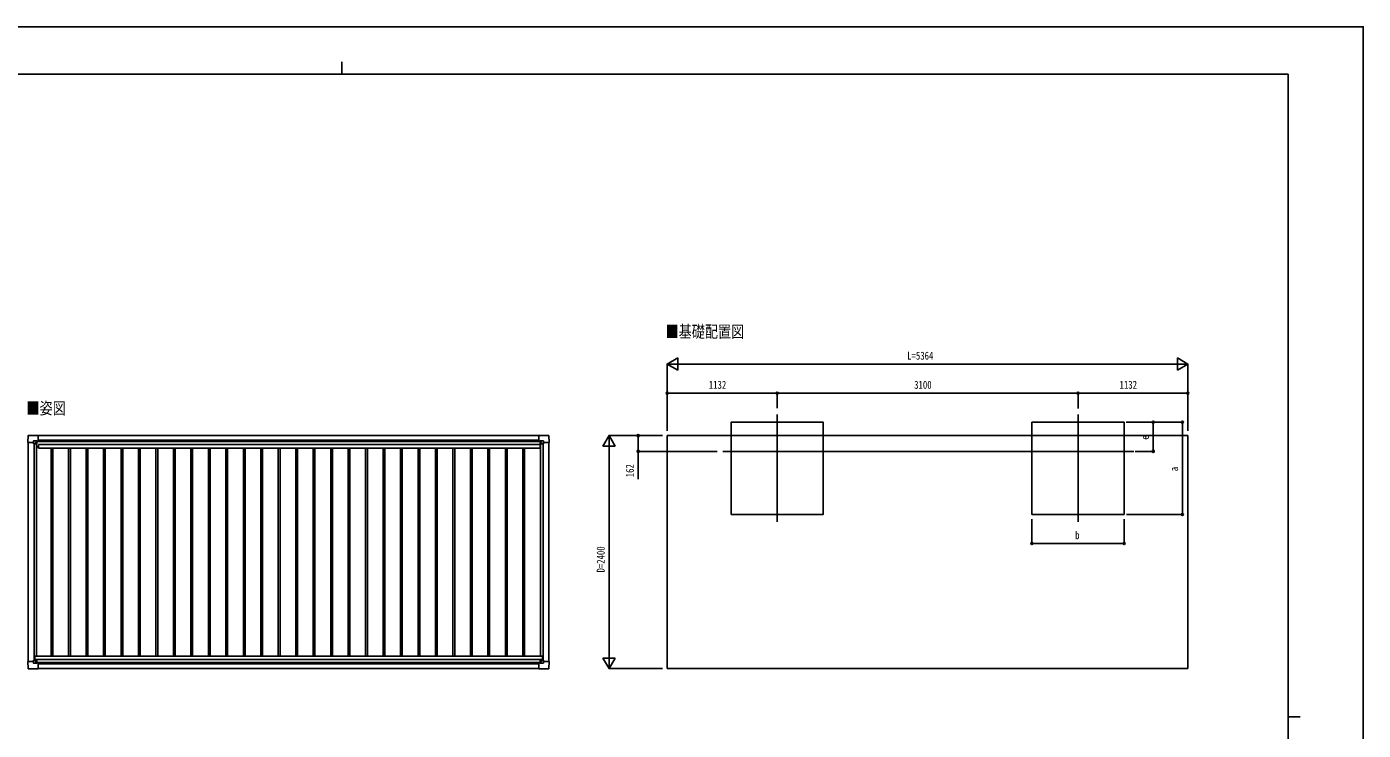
# Model space of a CAD drawing. Units: millimetres, scale not verified. Extents: x -10512 to 10512, y -7425 to 7425.
# Drawn here: x -3258 to 10512, y 176 to 7425 of the extents above; entities that cross this region are included whole.
import ezdxf
from ezdxf.enums import TextEntityAlignment as Align

# ---------------------------------------------------------------- set-up
doc = ezdxf.new("R2010")
doc.units = ezdxf.units.MM
doc.header["$LTSCALE"] = 40
for name, color, linetype in [('0-2_USER1', 3, 'Continuous'), ('0-3_YKK_12', 2, 'Continuous'), ('0-4_YKK_13', 4, 'Continuous'), ('0-5_YKK_A1', 4, 'Continuous'), ('0-6_YKK_D', 6, 'Continuous'), ('0-7_YKK_ZWAK', 7, 'Continuous')]:
    doc.layers.add(name, color=color, linetype=linetype)
doc.styles.add('ＭＳ ゴシック', font='')
doc.styles.get('ＭＳ ゴシック').set_extended_font_data('MS Gothic')

msp = doc.modelspace()

# ---------------------------------------------------------------- linework, layer by layer
at = {"layer": '0-3_YKK_12'}
for p, q in [((4473.76, 3430.87), (4473.76, 2324.22)), ((7573.76, 3430.87), (7573.76, 2324.22)), ((3915.09, 3049.61), (8148.01, 3049.61))]:
    msp.add_line(p, q, dxfattribs=at)
at = {"layer": '0-4_YKK_13'}
for p, q in [((-3139.3, 3214.41), (-3138.45, 3213.55)), ((-3138.45, 3213.55), (-3138.45, 3155.95)), ((2018.6, 3214.41), (2017.75, 3213.55)), ((2017.75, 3213.55), (2017.75, 3155.95)), ((-3245.45, 3141.05), (-3246.27, 3141.88)), ((-3187.07, 3141.05), (-3245.45, 3141.05)), ((-3187.07, 3141.05), (-3187.07, 3157.49)), ((-3187.07, 3141.05), (-3187.07, 3128.05)), ((-3186.07, 3158.49), (-3156.16, 3158.49)), ((-3161.47, 3135.51), (-3161.47, 3134.55)), ((-3155.45, 3158.2), (-3154.45, 3157.19)), ((-3154.45, 3157.19), (-3154.45, 3127.55)), ((-3154.45, 3155.4), (-3139.66, 3155.4)), ((-3139.63, 3155.4), (-3138.91, 3155.44)), ((-3138.45, 3155.95), (-3138.45, 3155.93)), ((2017.75, 3155.95), (2017.75, 3155.93)), ((2018.93, 3155.4), (2018.21, 3155.44)), ((2033.75, 3155.4), (2018.96, 3155.4)), ((2034.75, 3158.2), (2033.75, 3157.19)), ((2033.75, 3157.19), (2033.75, 3127.55)), ((2065.37, 3158.49), (2035.46, 3158.49)), ((2040.77, 3135.51), (2040.77, 3134.55)), ((2066.37, 3141.05), (2066.37, 3157.49)), ((2066.37, 3141.05), (2066.37, 3128.05)), ((2066.37, 3141.05), (2124.75, 3141.05)), ((2124.75, 3141.05), (2125.57, 3141.88)), ((-3245.45, 883.66), (-3246.27, 882.84)), ((-3187.07, 883.66), (-3245.45, 883.66)), ((-3187.07, 883.66), (-3187.07, 896.66)), ((-3187.07, 883.66), (-3187.07, 867.22)), ((-3186.07, 866.22), (-3156.16, 866.22)), ((-3161.47, 889.2), (-3161.47, 890.16)), ((-3155.45, 866.52), (-3154.45, 867.52)), ((-3154.45, 867.52), (-3154.45, 897.16)), ((-3154.45, 869.32), (-3139.66, 869.32)), ((-3139.63, 869.32), (-3138.91, 869.27)), ((-3138.45, 868.76), (-3138.45, 868.79)), ((-3138.45, 811.16), (-3138.45, 868.76)), ((2017.77, 868.65), (2017.77, 868.68)), ((2017.77, 811.05), (2017.77, 868.65)), ((2018.94, 869.2), (2018.22, 869.16)), ((2033.77, 869.21), (2018.97, 869.21)), ((2033.77, 867.41), (2033.77, 897.05)), ((2034.77, 866.41), (2033.77, 867.41)), ((2065.39, 866.11), (2035.47, 866.11)), ((2040.79, 889.09), (2040.79, 890.05)), ((2066.39, 883.55), (2066.39, 896.55)), ((2066.39, 883.55), (2124.76, 883.55)), ((2066.39, 883.55), (2066.39, 867.11)), ((2124.76, 883.55), (2125.59, 882.72)), ((-3139.3, 810.31), (-3138.45, 811.16)), ((2018.62, 810.2), (2017.77, 811.05))]:
    msp.add_line(p, q, dxfattribs=at)
for points in [[(-3246.27, 3141.88), (-3246.39, 3141.99), (-3241.98, 3214.08)], [(-3241.48, 3214.55), (-3139.45, 3214.55), (-3139.3, 3214.41)], [(2120.78, 3214.55), (2018.75, 3214.55), (2018.6, 3214.41)], [(2125.57, 3141.88), (2125.69, 3141.99), (2121.28, 3214.08)], [(-3154.95, 3127.05), (-3184.51, 3127.05), (-3186.07, 3127.05), (-3187.07, 3128.05)], [(-3163.39, 3136.47), (-3164.35, 3136.47), (-3164.35, 3137.43), (-3163.39, 3137.43)], [(-3162.43, 3138.39), (-3162.43, 3139.35), (-3161.47, 3139.35), (-3161.47, 3138.39)], [(-3161.47, 3134.55), (-3162.43, 3134.55), (-3162.43, 3135.51)], [(-3160.51, 3137.43), (-3159.55, 3137.43), (-3159.55, 3136.47), (-3160.51, 3136.47)], [(2034.25, 3127.05), (2063.81, 3127.05), (2065.37, 3127.05), (2066.37, 3128.05)], [(2039.81, 3137.43), (2038.85, 3137.43), (2038.85, 3136.47), (2039.81, 3136.47)], [(2041.73, 3138.39), (2041.73, 3139.35), (2040.77, 3139.35), (2040.77, 3138.39)], [(2040.77, 3134.55), (2041.73, 3134.55), (2041.73, 3135.51)], [(2042.69, 3136.47), (2043.65, 3136.47), (2043.65, 3137.43), (2042.69, 3137.43)], [(-3246.27, 882.84), (-3246.39, 882.72), (-3241.98, 810.63)], [(-3154.95, 897.66), (-3184.51, 897.66), (-3186.07, 897.66), (-3187.07, 896.66)], [(-3163.39, 888.24), (-3164.35, 888.24), (-3164.35, 887.28), (-3163.39, 887.28)], [(-3161.47, 890.16), (-3162.43, 890.16), (-3162.43, 889.2)], [(-3162.43, 886.32), (-3162.43, 885.36), (-3161.47, 885.36), (-3161.47, 886.32)], [(-3160.51, 887.28), (-3159.55, 887.28), (-3159.55, 888.24), (-3160.51, 888.24)], [(2034.27, 897.55), (2063.82, 897.55), (2065.38, 897.55), (2066.39, 896.55)], [(2039.83, 887.17), (2038.87, 887.17), (2038.87, 888.13), (2039.83, 888.13)], [(2040.79, 890.05), (2041.75, 890.05), (2041.75, 889.09)], [(2041.75, 886.21), (2041.75, 885.25), (2040.79, 885.25), (2040.79, 886.21)], [(2042.71, 888.13), (2043.67, 888.13), (2043.67, 887.17), (2042.71, 887.17)], [(2125.59, 882.72), (2125.7, 882.61), (2121.29, 810.52)], [(-3241.48, 810.16), (-3139.45, 810.16), (-3139.3, 810.31)], [(2120.79, 810.05), (2018.77, 810.05), (2018.62, 810.2)]]:
    msp.add_lwpolyline(points, dxfattribs=at)
for centre in [(-3161.95, 3136.95), (2041.25, 3136.95), (-3161.95, 887.76), (2041.27, 887.65)]:
    msp.add_circle(centre, 5.3, dxfattribs=at)
for centre, radius, start, end in [((-3241.48, 3214.05), 0.5, 90, 176.5), ((2120.78, 3214.05), 0.5, 3.5, 90), ((-3163.39, 3138.39), 0.96, 270, 0), ((-3163.39, 3135.51), 0.96, 0, 90), ((-3160.51, 3138.39), 0.96, 180, 270), ((-3160.51, 3135.51), 0.96, 90, 180), ((-3154.95, 3127.55), 0.5, 270, 315), ((-3154.95, 3127.55), 0.5, 315, 0), ((-3139.66, 3155.9), 0.5, 270, 273.5), ((2018.96, 3155.9), 0.5, 266.5, 270), ((2034.25, 3127.55), 0.5, 180, 225), ((2034.25, 3127.55), 0.5, 225, 270), ((2039.81, 3138.39), 0.96, 270, 0), ((2039.81, 3135.51), 0.96, 0, 90), ((2042.69, 3138.39), 0.96, 180, 270), ((2042.69, 3135.51), 0.96, 90, 180), ((-3163.39, 889.2), 0.96, 270, 0), ((-3163.39, 886.32), 0.96, 0, 90), ((-3160.51, 889.2), 0.96, 180, 270), ((-3160.51, 886.32), 0.96, 90, 180), ((-3154.95, 897.16), 0.5, 45, 90), ((-3154.95, 897.16), 0.5, 0, 45), ((-3139.66, 868.82), 0.5, 86.5, 90), ((2018.97, 868.71), 0.5, 90, 93.5), ((2034.27, 897.05), 0.5, 135, 180), ((2034.27, 897.05), 0.5, 90, 135), ((2039.83, 889.09), 0.96, 270, 0), ((2039.83, 886.21), 0.96, 0, 90), ((2042.71, 889.09), 0.96, 180, 270), ((2042.71, 886.21), 0.96, 90, 180), ((-3241.48, 810.66), 0.5, 183.5, 270), ((2120.79, 810.55), 0.5, 270, 356.5)]:
    msp.add_arc(centre, radius, start, end, dxfattribs=at)
for centre, major_axis, ratio, start_param, end_param in [((-3186.07, 3157.49), (-0.71, 0.71), 0.99628, 5.49965061, 7.06672), ((-3156.16, 3157.49), (0, 1), 0.998135, 5.49778714, 6.28318531), ((-3138.95, 3155.94), (0.368, -0.347), 0.974973, 5.45460589, 7.02540222), ((2018.25, 3155.94), (-0.368, -0.347), 0.974973, 5.5409684, 7.11176473), ((2035.46, 3157.49), (0, 1), 0.998135, 6.28318531, 7.06858347), ((2065.37, 3157.49), (0.71, 0.71), 0.99628, 5.49965061, 7.06672), ((-3186.07, 867.23), (-0.71, -0.71), 0.99628, 5.49965061, 7.06672), ((-3156.16, 867.23), (0, -1), 0.998135, 6.28318531, 7.06858347), ((-3138.95, 868.77), (0.368, 0.347), 0.974973, 5.5409684, 7.11176473), ((2018.27, 868.66), (-0.368, 0.347), 0.974973, 5.45460589, 7.02540222), ((2035.47, 867.12), (0, -1), 0.998135, 5.49778714, 6.28318531), ((2065.38, 867.12), (0.71, -0.71), 0.99628, 5.49965061, 7.06672)]:
    msp.add_ellipse(centre, major_axis=major_axis, ratio=ratio, start_param=start_param, end_param=end_param, dxfattribs=at)
at = {"layer": '0-5_YKK_A1'}
for p, q in [((-3138.45, 3211.42), (2017.75, 3211.42)), ((3341.76, 3211.42), (8705.76, 3211.42)), ((3341.76, 3211.42), (3341.76, 811.42)), ((8705.76, 3211.42), (8705.76, 811.42)), ((-3242.45, 3141.05), (-3242.45, 883.66)), ((-3182.45, 3127.05), (-3182.45, 897.66)), ((-3155.45, 3127.05), (-3155.45, 939.34)), ((-3155.45, 3096.42), (-3136.45, 3096.42)), ((-3154.45, 3154.03), (2033.75, 3154.03)), ((-3154.45, 3152.24), (2033.75, 3152.24)), ((-3138.45, 3165.37), (2017.75, 3165.37)), ((-3136.45, 3118.71), (2032.55, 3118.71)), ((-3136.45, 3118.71), (-3136.45, 3083.86)), ((-3136.45, 3083.86), (2032.55, 3083.86)), ((-3006.04, 3083.86), (-3006.04, 939.34)), ((-2988.25, 3083.86), (-2988.25, 939.34)), ((-2826.04, 3083.86), (-2826.04, 939.34)), ((-2808.25, 3083.86), (-2808.25, 939.34)), ((-2646.04, 3083.86), (-2646.04, 939.34)), ((-2628.25, 3083.86), (-2628.25, 939.34)), ((-2466.04, 3083.86), (-2466.04, 939.34)), ((-2448.25, 3083.86), (-2448.25, 939.34)), ((-2286.04, 3083.86), (-2286.04, 939.34)), ((-2268.25, 3083.86), (-2268.25, 939.34)), ((-2106.04, 3083.86), (-2106.04, 939.34)), ((-2088.25, 3083.86), (-2088.25, 939.34)), ((-1926.04, 3083.86), (-1926.04, 939.34)), ((-1908.25, 3083.86), (-1908.25, 939.34)), ((-1746.04, 3083.86), (-1746.04, 939.34)), ((-1728.25, 3083.86), (-1728.25, 939.34)), ((-1566.04, 3083.86), (-1566.04, 939.34)), ((-1548.25, 3083.86), (-1548.25, 939.34)), ((-1386.04, 3083.86), (-1386.04, 939.34)), ((-1368.25, 3083.86), (-1368.25, 939.34)), ((-1206.04, 3083.86), (-1206.04, 939.34)), ((-1188.25, 3083.86), (-1188.25, 939.34)), ((-1026.04, 3083.86), (-1026.04, 939.34)), ((-1008.25, 3083.86), (-1008.25, 939.34)), ((-846.04, 3083.86), (-846.04, 939.34)), ((-828.25, 3083.86), (-828.25, 939.34)), ((-666.04, 3083.86), (-666.04, 939.34)), ((-648.25, 3083.86), (-648.25, 939.34)), ((-486.04, 3083.86), (-486.04, 939.34)), ((-468.25, 3083.86), (-468.25, 939.34)), ((-306.04, 3083.86), (-306.04, 939.34)), ((-288.25, 3083.86), (-288.25, 939.34)), ((-126.04, 3083.86), (-126.04, 939.34)), ((-108.25, 3083.86), (-108.25, 939.34)), ((53.96, 3083.86), (53.96, 939.34)), ((71.75, 3083.86), (71.75, 939.34)), ((233.96, 3083.86), (233.96, 939.34)), ((251.75, 3083.86), (251.75, 939.34)), ((413.96, 3083.86), (413.96, 939.34)), ((431.75, 3083.86), (431.75, 939.34)), ((593.96, 3083.86), (593.96, 939.34)), ((611.75, 3083.86), (611.75, 939.34)), ((773.96, 3083.86), (773.96, 939.34)), ((791.75, 3083.86), (791.75, 939.34)), ((953.96, 3083.86), (953.96, 939.34)), ((971.75, 3083.86), (971.75, 939.34)), ((1133.96, 3083.86), (1133.96, 939.34)), ((1151.75, 3083.86), (1151.75, 939.34)), ((1313.96, 3083.86), (1313.96, 939.34)), ((1331.75, 3083.86), (1331.75, 939.34)), ((1493.96, 3083.86), (1493.96, 939.34)), ((1511.75, 3083.86), (1511.75, 939.34)), ((1673.96, 3083.86), (1673.96, 939.34)), ((1691.75, 3083.86), (1691.75, 939.34)), ((1853.96, 3083.86), (1853.96, 939.34)), ((1871.75, 3083.86), (1871.75, 939.34)), ((2032.55, 3118.71), (2032.55, 3083.86)), ((2032.55, 3096.42), (2034.75, 3096.42)), ((2034.75, 3127.05), (2034.75, 939.34)), ((2061.75, 3127.05), (2061.75, 897.55)), ((2121.75, 3141.05), (2121.77, 883.55)), ((-3175.35, 939.34), (2054.65, 939.34)), ((-3175.35, 939.34), (-3175.35, 897.66)), ((-3175.35, 904.65), (2054.65, 904.65)), ((-3154.45, 872.51), (2033.77, 872.51)), ((-3138.45, 859.76), (2017.77, 859.76)), ((2054.65, 939.34), (2054.65, 897.55)), ((-3138.45, 811.42), (2017.77, 811.42)), ((8705.76, 811.42), (3341.76, 811.42))]:
    msp.add_line(p, q, dxfattribs=at)
for points in [[(3998.96, 2399.61), (4948.96, 2399.61), (4948.96, 3349.61), (3998.96, 3349.61)], [(7098.96, 2399.61), (8048.96, 2399.61), (8048.96, 3349.61), (7098.96, 3349.61)]]:
    msp.add_lwpolyline(points, close=True, dxfattribs=at)
at = {"layer": '0-6_YKK_D'}
for p, q in [((3341.76, 3949.61), (3450.02, 4012.11)), ((3450.02, 3887.11), (3450.02, 4012.11)), ((8705.76, 3949.61), (8597.51, 4012.11)), ((8597.51, 4012.11), (8597.51, 3887.11)), ((3341.76, 3261.42), (3341.76, 3950.61)), ((3341.76, 3949.61), (3450.02, 3887.11)), ((3341.76, 3949.61), (3558.27, 3949.61)), ((3466.76, 3949.61), (8580.76, 3949.61)), ((8705.76, 3949.61), (8489.26, 3949.61)), ((8705.76, 3949.61), (8597.51, 3887.11)), ((8705.76, 3261.42), (8705.76, 3950.61)), ((3341.76, 3262.42), (3341.76, 3650.61)), ((4473.76, 3649.61), (3341.76, 3649.61)), ((4473.76, 3492.99), (4473.76, 3650.61)), ((4473.76, 3492.99), (4473.76, 3650.61)), ((4473.76, 3649.61), (7573.76, 3649.61)), ((7573.76, 3491.15), (7573.76, 3650.61)), ((7573.76, 3491.15), (7573.76, 3650.61)), ((7573.76, 3649.61), (8705.76, 3649.61)), ((8705.76, 3261.42), (8705.76, 3650.61)), ((8069.69, 3349.61), (8649.96, 3349.61)), ((8069.69, 3349.61), (8349.96, 3349.61)), ((8348.96, 3049.61), (8348.96, 3349.61)), ((8648.96, 2399.61), (8648.96, 3349.61)), ((2741.76, 3211.42), (2679.26, 3103.17)), ((3291.76, 3211.42), (2740.76, 3211.42)), ((2741.76, 3211.42), (2804.26, 3103.17)), ((2741.76, 3211.42), (2741.76, 2994.92)), ((3291.76, 3211.42), (3040.76, 3211.42)), ((2679.26, 3103.17), (2804.26, 3103.17)), ((2741.76, 936.42), (2741.76, 3086.42)), ((3856.56, 3049.61), (3040.76, 3049.61)), ((8162.58, 3049.61), (8349.96, 3049.61)), ((7098.96, 2352.52), (7098.96, 2098.61)), ((8048.96, 2350.6), (8048.96, 2098.61)), ((8074.78, 2399.61), (8649.96, 2399.61)), ((7098.96, 2099.61), (8048.96, 2099.61)), ((2741.76, 811.42), (2741.76, 1027.93)), ((2741.76, 811.42), (2679.26, 919.67)), ((2804.26, 919.67), (2679.26, 919.67)), ((2741.76, 811.42), (2804.26, 919.67)), ((3291.76, 811.42), (2740.76, 811.42))]:
    msp.add_line(p, q, dxfattribs=at)
msp.add_lwpolyline([(3041.76, 3211.42), (3041.76, 3049.61), (3041.76, 2763.11)], dxfattribs=at)
for centre in [(3341.76, 3649.61), (4473.76, 3649.61), (4473.76, 3649.61), (7573.76, 3649.61), (7573.76, 3649.61), (8705.76, 3649.61), (8348.96, 3349.61), (8648.96, 3349.61), (3041.76, 3211.42), (3041.76, 3049.61), (8348.96, 3049.61), (8648.96, 2399.61), (7098.96, 2099.61), (8048.96, 2099.61)]:
    msp.add_circle(centre, 10.62, dxfattribs=at)
at = {"layer": '0-7_YKK_ZWAK'}
for p, q in [((-12.45, 7062.5), (-12.45, 6937.5)), ((9737.55, 6937.5), (-9762.45, 6937.5)), ((9737.55, 6937.5), (9737.55, -6312.5)), ((9737.55, 312.5), (9862.55, 312.5))]:
    msp.add_line(p, q, dxfattribs=at)
msp.add_lwpolyline([(-10512.5, -7425), (10512.5, -7425), (10512.5, 7425), (-10512.5, 7425)], close=True, dxfattribs=at)

# ---------------------------------------------------------------- texts
at = {"layer": '0-2_USER1', "style": 'ＭＳ ゴシック', "width": 0.8}
for s, p in [('■基礎配置図', (3323.76, 4184.81)), ('■姿図', (-3260.46, 3394.81))]:
    msp.add_text(s, height=123.8, dxfattribs=at).set_placement(p, align=Align.BOTTOM_LEFT)
at = {"layer": '0-6_YKK_D', "style": 'ＭＳ ゴシック', "width": 0.8}
for s, p in [('L=5364', (5813.76, 3969.61)), ('1132', (3769.76, 3669.61)), ('3100', (5885.76, 3669.61)), ('1132', (8001.76, 3669.61)), ('b', (7543.96, 2119.61))]:
    msp.add_text(s, height=82.48, dxfattribs=at).set_placement(p, align=Align.BOTTOM_LEFT)
for s, p in [('e', (8328.96, 3169.61)), ('162', (3021.76, 2783.11)), ('a', (8628.96, 2844.61)), ('D=2400', (2721.76, 1801.42))]:
    msp.add_text(s, height=82.48, rotation=90, dxfattribs=at).set_placement(p, align=Align.BOTTOM_LEFT)

doc.saveas('drawing.dxf')
